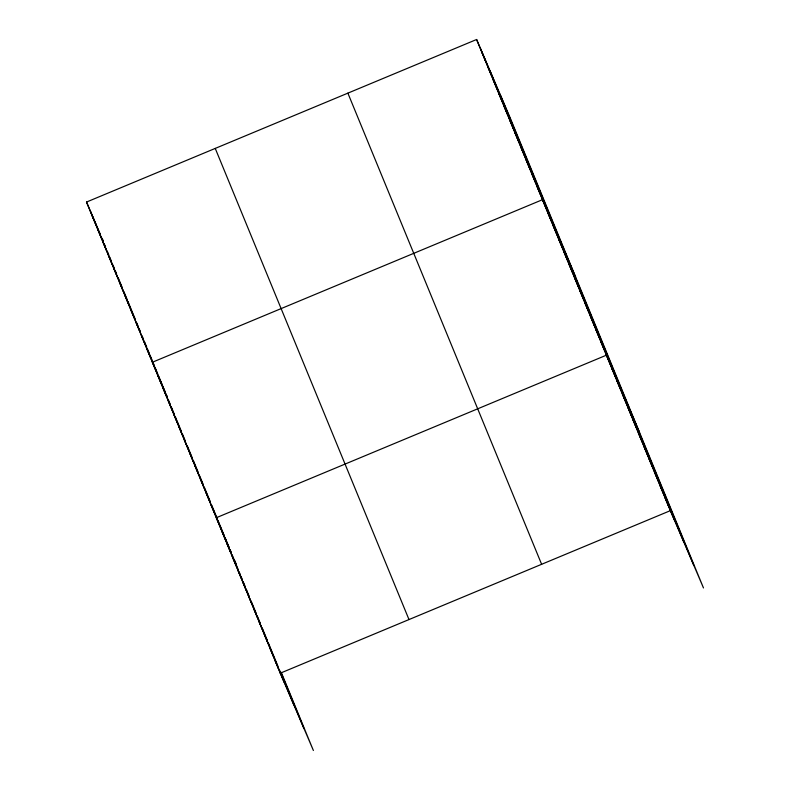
<?xml version="1.0" encoding="UTF-8"?>
<svg xmlns="http://www.w3.org/2000/svg" width="790" height="790" viewBox="0 0 790 790"><rect width="100%" height="100%" fill="white"/><g stroke="black" fill="none" stroke-linecap="round" stroke-linejoin="round"><path stroke-width="1.19" d="M281.428 672.764L313.393 750.5L280.262 673.199L86.515 202.052L476.607 39.5L509.738 116.802L703.485 587.948L670.355 510.656L476.607 39.5M280.262 673.199L670.355 510.656M482.098 52.851L486.038 62.035M487.588 66.202L491.518 75.386M493.079 79.543L497.009 88.727M498.569 92.894L502.499 102.078M504.06 106.245L507.99 115.429M509.55 119.596L513.48 128.78M515.031 132.947L518.971 142.131M520.521 146.298L524.461 155.482M526.012 159.639L529.952 168.823M531.502 172.99L535.442 182.174M536.993 186.341L540.933 195.525M575.614 276.994L542.483 199.692L152.391 362.245L162.286 385.342M547.816 212.648L551.746 221.832M553.138 225.604L557.078 234.788M558.471 238.56L562.401 247.744M563.793 251.516L567.733 260.7M569.126 264.472L573.056 273.656M574.449 277.428L578.389 286.612M579.781 290.394L583.711 299.568M585.104 303.35L589.044 312.534M590.436 316.306L594.376 325.49M595.769 329.262L599.699 338.446M601.091 342.218L605.031 351.402M639.554 432.466L606.424 355.174L216.322 517.726L219.827 525.883L156.321 371.428M611.746 368.13L615.687 377.314M617.079 381.086L621.009 390.27M622.402 394.042L626.342 403.226M627.734 406.998L631.664 416.182M633.057 419.954L636.997 429.138M638.389 432.91L642.329 442.094M643.722 445.866L647.652 455.05M649.044 458.822L652.984 468.006M654.377 471.788L658.307 480.962M659.699 484.744L663.639 493.928M665.032 497.7L668.962 506.884M86.515 202.052L100.083 233.712M102.917 240.328L101.969 238.126L103.283 241.493M92.005 215.394L95.936 224.577M97.496 228.744L101.426 237.928M102.977 242.096L106.917 251.279M108.467 255.447L112.407 264.63M113.958 268.798L117.898 277.981M119.448 282.149L123.388 291.332M124.939 295.49L128.879 304.673M130.429 308.841L134.369 318.024M135.919 322.192L139.85 331.375M141.41 335.543L145.34 344.726M146.9 348.894L150.831 358.077M162.75 386.409L165.495 392.828L160.469 380.553M166.907 396.106L165.959 393.904L167.292 397.143M157.714 375.201L161.654 384.384M163.046 388.157L166.976 397.34M168.369 401.113L172.309 410.296M173.701 414.069L177.632 423.252M179.024 427.025L182.964 436.208M184.356 439.981L188.297 449.164M189.689 452.937L193.619 462.12M195.012 465.893L198.952 475.076M200.344 478.849L204.274 488.032M205.667 491.805L209.607 500.988M210.999 504.761L214.929 513.944M226.226 540.824L220.262 526.9L230.917 552.822L226.977 543.639M226.681 541.891L229.436 548.309L225.012 537.506M230.838 551.588L229.89 549.386L231.223 552.625M234.62 560.406L236.042 563.714M221.654 530.683L225.585 539.866M232.309 556.595L236.25 565.778M237.642 569.551L241.572 578.734M242.965 582.507L246.905 591.69M248.297 595.462L252.227 604.646M253.62 608.418L257.56 617.602M258.952 621.375L262.882 630.558M264.275 634.331L268.215 643.514M269.607 647.287L273.538 656.47M274.93 660.243L278.87 669.426M500.1 94.316L693.857 565.472M490.175 71.159L683.923 542.315M480.547 48.684L674.295 519.84M347.876 93.141L541.624 564.297M215.245 148.411L408.993 619.558M280.667 671.875L303.755 728.024M104.201 243.725L105.574 247.063M107.401 251.506L108.773 254.844M109.692 257.076L111.064 260.404M112.891 264.857L114.264 268.195M115.182 270.417L116.555 273.755M118.382 278.208L122.045 287.106M123.872 291.559L127.526 300.457M127.99 301.573L133.016 313.808M133.48 314.914L135.307 319.367M136.68 322.705L138.053 326.043M138.971 328.265L140.344 331.603M142.17 336.056L143.543 339.394M144.461 341.616L146.743 347.175M147.661 349.407L149.034 352.745M149.942 354.967L152.233 360.526M153.151 362.758L154.524 366.086M154.978 367.202L157.724 373.877M158.642 376.099L160.014 379.437M168.181 399.306L170.393 404.697M171.282 406.86L174.393 414.414M175.281 416.577L176.614 419.816M177.059 420.892L181.503 431.696M182.381 433.848L185.048 440.326M187.269 445.728L192.158 457.608M193.491 460.847L197.925 471.64M199.702 475.965L203.257 484.596M204.59 487.835L208.135 496.476M208.58 497.552L210.357 501.877M211.69 505.116L217.023 518.072M217.902 520.235L219.235 523.474M219.679 524.55L224.123 535.344M232.112 554.778L238.333 569.896M239.222 572.059L240.555 575.298M240.999 576.374L242.323 579.613M243.211 581.776L245.433 587.177M246.322 589.33L249.433 596.894M251.21 601.21L256.533 614.166M257.422 616.328L260.088 622.806M262.31 628.198L267.188 640.078M268.521 643.317L272.076 651.957M272.52 653.034L277.853 665.99M279.621 670.315L293.831 704.868M90.445 211.236L155.867 370.312M231.361 553.899L284.203 682.382"/></g></svg>
